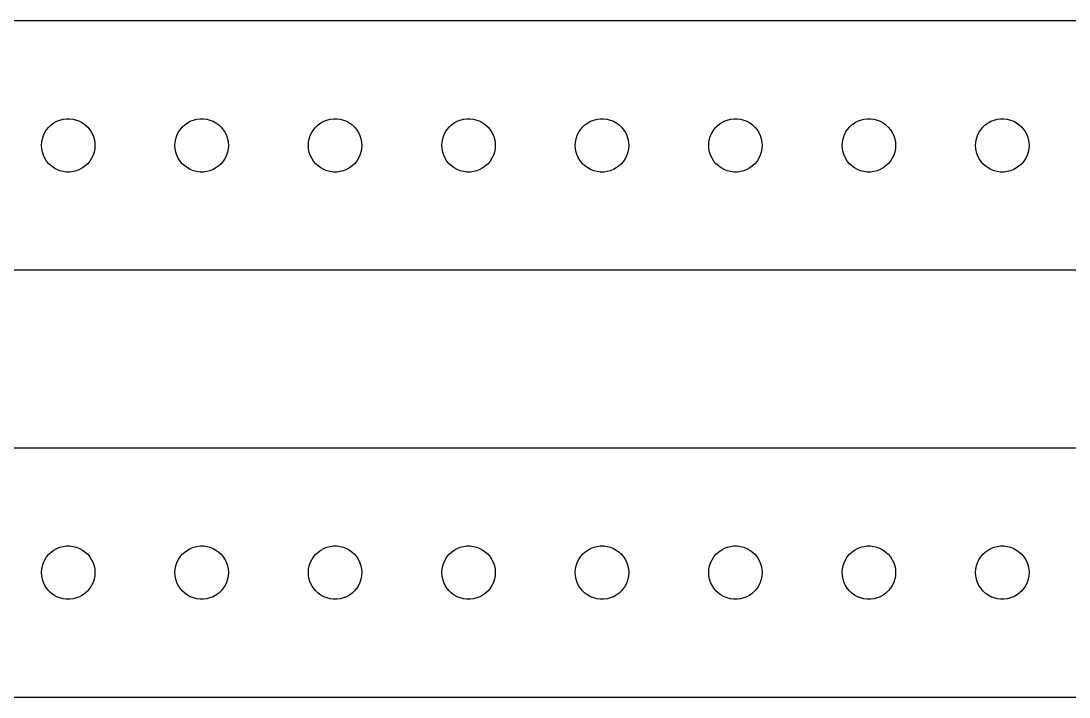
# Model space of a CAD drawing. Header units: metres. Extents: x -240 to 240, y 17 to 55.
# Drawn here: x -182.7 to -123.8, y 17 to 55 of the extents above; entities that cross this region are included whole.
import ezdxf

# ---------------------------------------------------------------- set-up
doc = ezdxf.new("R2010")
doc.units = ezdxf.units.M

msp = doc.modelspace()

# ---------------------------------------------------------------- linework, layer by layer
for p, q in [((234.814, 54.9901), (-234.814, 54.9901)), ((-180.281, 49.4734), (-180.094, 49.497)), ((-180.094, 49.497), (-179.906, 49.497)), ((-179.906, 49.497), (-179.719, 49.4734)), ((-172.781, 49.4734), (-172.594, 49.497)), ((-172.594, 49.497), (-172.406, 49.497)), ((-172.406, 49.497), (-172.219, 49.4734)), ((-165.281, 49.4734), (-165.094, 49.497)), ((-165.094, 49.497), (-164.906, 49.497)), ((-164.906, 49.497), (-164.719, 49.4734)), ((-157.781, 49.4734), (-157.594, 49.497)), ((-157.594, 49.497), (-157.406, 49.497)), ((-157.406, 49.497), (-157.219, 49.4734)), ((-150.281, 49.4734), (-150.094, 49.497)), ((-150.094, 49.497), (-149.906, 49.497)), ((-149.906, 49.497), (-149.719, 49.4734)), ((-142.781, 49.4734), (-142.594, 49.497)), ((-142.594, 49.497), (-142.406, 49.497)), ((-142.406, 49.497), (-142.219, 49.4734)), ((-135.281, 49.4734), (-135.094, 49.497)), ((-135.094, 49.497), (-134.906, 49.497)), ((-134.906, 49.497), (-134.719, 49.4734)), ((-127.781, 49.4734), (-127.594, 49.497)), ((-127.594, 49.497), (-127.406, 49.497)), ((-127.406, 49.497), (-127.219, 49.4734)), ((-181.214, 48.8817), (-181.093, 49.0268)), ((-181.093, 49.0268), (-180.956, 49.1558)), ((-180.956, 49.1558), (-180.804, 49.2665)), ((-180.804, 49.2665), (-180.639, 49.3572)), ((-180.639, 49.3572), (-180.464, 49.4266)), ((-180.464, 49.4266), (-180.281, 49.4734)), ((-179.719, 49.4734), (-179.536, 49.4266)), ((-179.536, 49.4266), (-179.361, 49.3572)), ((-179.361, 49.3572), (-179.196, 49.2665)), ((-179.196, 49.2665), (-179.044, 49.1558)), ((-179.044, 49.1558), (-178.907, 49.0268)), ((-178.907, 49.0268), (-178.786, 48.8817)), ((-173.714, 48.8817), (-173.593, 49.0268)), ((-173.593, 49.0268), (-173.456, 49.1558)), ((-173.456, 49.1558), (-173.304, 49.2665)), ((-173.304, 49.2665), (-173.139, 49.3572)), ((-173.139, 49.3572), (-172.964, 49.4266)), ((-172.964, 49.4266), (-172.781, 49.4734)), ((-172.219, 49.4734), (-172.036, 49.4266)), ((-172.036, 49.4266), (-171.861, 49.3572)), ((-171.861, 49.3572), (-171.696, 49.2665)), ((-171.696, 49.2665), (-171.544, 49.1558)), ((-171.544, 49.1558), (-171.407, 49.0268)), ((-171.407, 49.0268), (-171.286, 48.8817)), ((-166.214, 48.8817), (-166.093, 49.0268)), ((-166.093, 49.0268), (-165.956, 49.1558)), ((-165.956, 49.1558), (-165.804, 49.2665)), ((-165.804, 49.2665), (-165.639, 49.3572)), ((-165.639, 49.3572), (-165.464, 49.4266)), ((-165.464, 49.4266), (-165.281, 49.4734)), ((-164.719, 49.4734), (-164.536, 49.4266)), ((-164.536, 49.4266), (-164.361, 49.3572)), ((-164.361, 49.3572), (-164.196, 49.2665)), ((-164.196, 49.2665), (-164.044, 49.1558)), ((-164.044, 49.1558), (-163.907, 49.0268)), ((-163.907, 49.0268), (-163.786, 48.8817)), ((-158.714, 48.8817), (-158.593, 49.0268)), ((-158.593, 49.0268), (-158.456, 49.1558)), ((-158.456, 49.1558), (-158.304, 49.2665)), ((-158.304, 49.2665), (-158.139, 49.3572)), ((-158.139, 49.3572), (-157.964, 49.4266)), ((-157.964, 49.4266), (-157.781, 49.4734)), ((-157.219, 49.4734), (-157.036, 49.4266)), ((-157.036, 49.4266), (-156.861, 49.3572)), ((-156.861, 49.3572), (-156.696, 49.2665)), ((-156.696, 49.2665), (-156.544, 49.1558)), ((-156.544, 49.1558), (-156.407, 49.0268)), ((-156.407, 49.0268), (-156.286, 48.8817)), ((-151.214, 48.8817), (-151.093, 49.0268)), ((-151.093, 49.0268), (-150.956, 49.1558)), ((-150.956, 49.1558), (-150.804, 49.2665)), ((-150.804, 49.2665), (-150.639, 49.3572)), ((-150.639, 49.3572), (-150.464, 49.4266)), ((-150.464, 49.4266), (-150.281, 49.4734)), ((-149.719, 49.4734), (-149.536, 49.4266)), ((-149.536, 49.4266), (-149.361, 49.3572)), ((-149.361, 49.3572), (-149.196, 49.2665)), ((-149.196, 49.2665), (-149.044, 49.1558)), ((-149.044, 49.1558), (-148.907, 49.0268)), ((-148.907, 49.0268), (-148.786, 48.8817)), ((-143.714, 48.8817), (-143.593, 49.0268)), ((-143.593, 49.0268), (-143.456, 49.1558)), ((-143.456, 49.1558), (-143.304, 49.2665)), ((-143.304, 49.2665), (-143.139, 49.3572)), ((-143.139, 49.3572), (-142.964, 49.4266)), ((-142.964, 49.4266), (-142.781, 49.4734)), ((-142.219, 49.4734), (-142.036, 49.4266)), ((-142.036, 49.4266), (-141.861, 49.3572)), ((-141.861, 49.3572), (-141.696, 49.2665)), ((-141.696, 49.2665), (-141.544, 49.1558)), ((-141.544, 49.1558), (-141.407, 49.0268)), ((-141.407, 49.0268), (-141.286, 48.8817)), ((-136.214, 48.8817), (-136.093, 49.0268)), ((-136.093, 49.0268), (-135.956, 49.1558)), ((-135.956, 49.1558), (-135.804, 49.2665)), ((-135.804, 49.2665), (-135.639, 49.3572)), ((-135.639, 49.3572), (-135.464, 49.4266)), ((-135.464, 49.4266), (-135.281, 49.4734)), ((-134.719, 49.4734), (-134.536, 49.4266)), ((-134.536, 49.4266), (-134.361, 49.3572)), ((-134.361, 49.3572), (-134.196, 49.2665)), ((-134.196, 49.2665), (-134.044, 49.1558)), ((-134.044, 49.1558), (-133.907, 49.0268)), ((-133.907, 49.0268), (-133.786, 48.8817)), ((-128.714, 48.8817), (-128.593, 49.0268)), ((-128.593, 49.0268), (-128.456, 49.1558)), ((-128.456, 49.1558), (-128.304, 49.2665)), ((-128.304, 49.2665), (-128.139, 49.3572)), ((-128.139, 49.3572), (-127.964, 49.4266)), ((-127.964, 49.4266), (-127.781, 49.4734)), ((-127.219, 49.4734), (-127.036, 49.4266)), ((-127.036, 49.4266), (-126.861, 49.3572)), ((-126.861, 49.3572), (-126.696, 49.2665)), ((-126.696, 49.2665), (-126.544, 49.1558)), ((-126.544, 49.1558), (-126.407, 49.0268)), ((-126.407, 49.0268), (-126.286, 48.8817)), ((-181.488, 48.188), (-181.453, 48.373)), ((-181.453, 48.373), (-181.395, 48.5522)), ((-181.395, 48.5522), (-181.314, 48.7226)), ((-181.314, 48.7226), (-181.214, 48.8817)), ((-178.786, 48.8817), (-178.686, 48.7226)), ((-178.686, 48.7226), (-178.605, 48.5522)), ((-178.605, 48.5522), (-178.547, 48.373)), ((-178.547, 48.373), (-178.512, 48.188)), ((-173.988, 48.188), (-173.953, 48.373)), ((-173.953, 48.373), (-173.895, 48.5522)), ((-173.895, 48.5522), (-173.814, 48.7226)), ((-173.814, 48.7226), (-173.714, 48.8817)), ((-171.286, 48.8817), (-171.186, 48.7226)), ((-171.186, 48.7226), (-171.105, 48.5522)), ((-171.105, 48.5522), (-171.047, 48.373)), ((-171.047, 48.373), (-171.012, 48.188)), ((-166.488, 48.188), (-166.453, 48.373)), ((-166.453, 48.373), (-166.395, 48.5522)), ((-166.395, 48.5522), (-166.314, 48.7226)), ((-166.314, 48.7226), (-166.214, 48.8817)), ((-163.786, 48.8817), (-163.686, 48.7226)), ((-163.686, 48.7226), (-163.605, 48.5522)), ((-163.605, 48.5522), (-163.547, 48.373)), ((-163.547, 48.373), (-163.512, 48.188)), ((-158.988, 48.188), (-158.953, 48.373)), ((-158.953, 48.373), (-158.895, 48.5522)), ((-158.895, 48.5522), (-158.814, 48.7226)), ((-158.814, 48.7226), (-158.714, 48.8817)), ((-156.286, 48.8817), (-156.186, 48.7226)), ((-156.186, 48.7226), (-156.105, 48.5522)), ((-156.105, 48.5522), (-156.047, 48.373)), ((-156.047, 48.373), (-156.012, 48.188)), ((-151.488, 48.188), (-151.453, 48.373)), ((-151.453, 48.373), (-151.395, 48.5522)), ((-151.395, 48.5522), (-151.314, 48.7226)), ((-151.314, 48.7226), (-151.214, 48.8817)), ((-148.786, 48.8817), (-148.686, 48.7226)), ((-148.686, 48.7226), (-148.605, 48.5522)), ((-148.605, 48.5522), (-148.547, 48.373)), ((-148.547, 48.373), (-148.512, 48.188)), ((-143.988, 48.188), (-143.953, 48.373)), ((-143.953, 48.373), (-143.895, 48.5522)), ((-143.895, 48.5522), (-143.814, 48.7226)), ((-143.814, 48.7226), (-143.714, 48.8817)), ((-141.286, 48.8817), (-141.186, 48.7226)), ((-141.186, 48.7226), (-141.105, 48.5522)), ((-141.105, 48.5522), (-141.047, 48.373)), ((-141.047, 48.373), (-141.012, 48.188)), ((-136.488, 48.188), (-136.453, 48.373)), ((-136.453, 48.373), (-136.395, 48.5522)), ((-136.395, 48.5522), (-136.314, 48.7226)), ((-136.314, 48.7226), (-136.214, 48.8817)), ((-133.786, 48.8817), (-133.686, 48.7226)), ((-133.686, 48.7226), (-133.605, 48.5522)), ((-133.605, 48.5522), (-133.547, 48.373)), ((-133.547, 48.373), (-133.512, 48.188)), ((-128.988, 48.188), (-128.953, 48.373)), ((-128.953, 48.373), (-128.895, 48.5522)), ((-128.895, 48.5522), (-128.814, 48.7226)), ((-128.814, 48.7226), (-128.714, 48.8817)), ((-126.286, 48.8817), (-126.186, 48.7226)), ((-126.186, 48.7226), (-126.105, 48.5522)), ((-126.105, 48.5522), (-126.047, 48.373)), ((-126.047, 48.373), (-126.012, 48.188)), ((-181.5, 48), (-181.488, 48.188)), ((-181.488, 47.812), (-181.5, 48)), ((-181.453, 47.627), (-181.488, 47.812)), ((-178.512, 47.812), (-178.547, 47.627)), ((-178.512, 48.188), (-178.5, 48)), ((-178.5, 48), (-178.512, 47.812)), ((-174, 48), (-173.988, 48.188)), ((-173.988, 47.812), (-174, 48)), ((-173.953, 47.627), (-173.988, 47.812)), ((-171.012, 47.812), (-171.047, 47.627)), ((-171.012, 48.188), (-171, 48)), ((-171, 48), (-171.012, 47.812)), ((-166.5, 48), (-166.488, 48.188)), ((-166.488, 47.812), (-166.5, 48)), ((-166.453, 47.627), (-166.488, 47.812)), ((-163.512, 47.812), (-163.547, 47.627)), ((-163.512, 48.188), (-163.5, 48)), ((-163.5, 48), (-163.512, 47.812)), ((-159, 48), (-158.988, 48.188)), ((-158.988, 47.812), (-159, 48)), ((-158.953, 47.627), (-158.988, 47.812)), ((-156.012, 47.812), (-156.047, 47.627)), ((-156.012, 48.188), (-156, 48)), ((-156, 48), (-156.012, 47.812)), ((-151.5, 48), (-151.488, 48.188)), ((-151.488, 47.812), (-151.5, 48)), ((-151.453, 47.627), (-151.488, 47.812)), ((-148.512, 47.812), (-148.547, 47.627)), ((-148.512, 48.188), (-148.5, 48)), ((-148.5, 48), (-148.512, 47.812)), ((-144, 48), (-143.988, 48.188)), ((-143.988, 47.812), (-144, 48)), ((-143.953, 47.627), (-143.988, 47.812)), ((-141.012, 47.812), (-141.047, 47.627)), ((-141.012, 48.188), (-141, 48)), ((-141, 48), (-141.012, 47.812)), ((-136.5, 48), (-136.488, 48.188)), ((-136.488, 47.812), (-136.5, 48)), ((-136.453, 47.627), (-136.488, 47.812)), ((-133.512, 47.812), (-133.547, 47.627)), ((-133.512, 48.188), (-133.5, 48)), ((-133.5, 48), (-133.512, 47.812)), ((-129, 48), (-128.988, 48.188)), ((-128.988, 47.812), (-129, 48)), ((-128.953, 47.627), (-128.988, 47.812)), ((-126.012, 47.812), (-126.047, 47.627)), ((-126.012, 48.188), (-126, 48)), ((-126, 48), (-126.012, 47.812)), ((-181.395, 47.4478), (-181.453, 47.627)), ((-181.314, 47.2774), (-181.395, 47.4478)), ((-181.214, 47.1183), (-181.314, 47.2774)), ((-178.686, 47.2774), (-178.786, 47.1183)), ((-178.605, 47.4478), (-178.686, 47.2774)), ((-178.547, 47.627), (-178.605, 47.4478)), ((-173.895, 47.4478), (-173.953, 47.627)), ((-173.814, 47.2774), (-173.895, 47.4478)), ((-173.714, 47.1183), (-173.814, 47.2774)), ((-171.186, 47.2774), (-171.286, 47.1183)), ((-171.105, 47.4478), (-171.186, 47.2774)), ((-171.047, 47.627), (-171.105, 47.4478)), ((-166.395, 47.4478), (-166.453, 47.627)), ((-166.314, 47.2774), (-166.395, 47.4478)), ((-166.214, 47.1183), (-166.314, 47.2774)), ((-163.686, 47.2774), (-163.786, 47.1183)), ((-163.605, 47.4478), (-163.686, 47.2774)), ((-163.547, 47.627), (-163.605, 47.4478)), ((-158.895, 47.4478), (-158.953, 47.627)), ((-158.814, 47.2774), (-158.895, 47.4478)), ((-158.714, 47.1183), (-158.814, 47.2774)), ((-156.186, 47.2774), (-156.286, 47.1183)), ((-156.105, 47.4478), (-156.186, 47.2774)), ((-156.047, 47.627), (-156.105, 47.4478)), ((-151.395, 47.4478), (-151.453, 47.627)), ((-151.314, 47.2774), (-151.395, 47.4478)), ((-151.214, 47.1183), (-151.314, 47.2774)), ((-148.686, 47.2774), (-148.786, 47.1183)), ((-148.605, 47.4478), (-148.686, 47.2774)), ((-148.547, 47.627), (-148.605, 47.4478)), ((-143.895, 47.4478), (-143.953, 47.627)), ((-143.814, 47.2774), (-143.895, 47.4478)), ((-143.714, 47.1183), (-143.814, 47.2774)), ((-141.186, 47.2774), (-141.286, 47.1183)), ((-141.105, 47.4478), (-141.186, 47.2774)), ((-141.047, 47.627), (-141.105, 47.4478)), ((-136.395, 47.4478), (-136.453, 47.627)), ((-136.314, 47.2774), (-136.395, 47.4478)), ((-136.214, 47.1183), (-136.314, 47.2774)), ((-133.686, 47.2774), (-133.786, 47.1183)), ((-133.605, 47.4478), (-133.686, 47.2774)), ((-133.547, 47.627), (-133.605, 47.4478)), ((-128.895, 47.4478), (-128.953, 47.627)), ((-128.814, 47.2774), (-128.895, 47.4478)), ((-128.714, 47.1183), (-128.814, 47.2774)), ((-126.186, 47.2774), (-126.286, 47.1183)), ((-126.105, 47.4478), (-126.186, 47.2774)), ((-126.047, 47.627), (-126.105, 47.4478)), ((-181.093, 46.9732), (-181.214, 47.1183)), ((-180.956, 46.8442), (-181.093, 46.9732)), ((-180.804, 46.7335), (-180.956, 46.8442)), ((-180.639, 46.6428), (-180.804, 46.7335)), ((-180.464, 46.5734), (-180.639, 46.6428)), ((-180.281, 46.5266), (-180.464, 46.5734)), ((-179.536, 46.5734), (-179.719, 46.5266)), ((-179.361, 46.6428), (-179.536, 46.5734)), ((-179.196, 46.7335), (-179.361, 46.6428)), ((-179.044, 46.8442), (-179.196, 46.7335)), ((-178.907, 46.9732), (-179.044, 46.8442)), ((-178.786, 47.1183), (-178.907, 46.9732)), ((-173.593, 46.9732), (-173.714, 47.1183)), ((-173.456, 46.8442), (-173.593, 46.9732)), ((-173.304, 46.7335), (-173.456, 46.8442)), ((-173.139, 46.6428), (-173.304, 46.7335)), ((-172.964, 46.5734), (-173.139, 46.6428)), ((-172.781, 46.5266), (-172.964, 46.5734)), ((-172.036, 46.5734), (-172.219, 46.5266)), ((-171.861, 46.6428), (-172.036, 46.5734)), ((-171.696, 46.7335), (-171.861, 46.6428)), ((-171.544, 46.8442), (-171.696, 46.7335)), ((-171.407, 46.9732), (-171.544, 46.8442)), ((-171.286, 47.1183), (-171.407, 46.9732)), ((-166.093, 46.9732), (-166.214, 47.1183)), ((-165.956, 46.8442), (-166.093, 46.9732)), ((-165.804, 46.7335), (-165.956, 46.8442)), ((-165.639, 46.6428), (-165.804, 46.7335)), ((-165.464, 46.5734), (-165.639, 46.6428)), ((-165.281, 46.5266), (-165.464, 46.5734)), ((-164.536, 46.5734), (-164.719, 46.5266)), ((-164.361, 46.6428), (-164.536, 46.5734)), ((-164.196, 46.7335), (-164.361, 46.6428)), ((-164.044, 46.8442), (-164.196, 46.7335)), ((-163.907, 46.9732), (-164.044, 46.8442)), ((-163.786, 47.1183), (-163.907, 46.9732)), ((-158.593, 46.9732), (-158.714, 47.1183)), ((-158.456, 46.8442), (-158.593, 46.9732)), ((-158.304, 46.7335), (-158.456, 46.8442)), ((-158.139, 46.6428), (-158.304, 46.7335)), ((-157.964, 46.5734), (-158.139, 46.6428)), ((-157.781, 46.5266), (-157.964, 46.5734)), ((-157.036, 46.5734), (-157.219, 46.5266)), ((-156.861, 46.6428), (-157.036, 46.5734)), ((-156.696, 46.7335), (-156.861, 46.6428)), ((-156.544, 46.8442), (-156.696, 46.7335)), ((-156.407, 46.9732), (-156.544, 46.8442)), ((-156.286, 47.1183), (-156.407, 46.9732)), ((-151.093, 46.9732), (-151.214, 47.1183)), ((-150.956, 46.8442), (-151.093, 46.9732)), ((-150.804, 46.7335), (-150.956, 46.8442)), ((-150.639, 46.6428), (-150.804, 46.7335)), ((-150.464, 46.5734), (-150.639, 46.6428)), ((-150.281, 46.5266), (-150.464, 46.5734)), ((-149.536, 46.5734), (-149.719, 46.5266)), ((-149.361, 46.6428), (-149.536, 46.5734)), ((-149.196, 46.7335), (-149.361, 46.6428)), ((-149.044, 46.8442), (-149.196, 46.7335)), ((-148.907, 46.9732), (-149.044, 46.8442)), ((-148.786, 47.1183), (-148.907, 46.9732)), ((-143.593, 46.9732), (-143.714, 47.1183)), ((-143.456, 46.8442), (-143.593, 46.9732)), ((-143.304, 46.7335), (-143.456, 46.8442)), ((-143.139, 46.6428), (-143.304, 46.7335)), ((-142.964, 46.5734), (-143.139, 46.6428)), ((-142.781, 46.5266), (-142.964, 46.5734)), ((-142.036, 46.5734), (-142.219, 46.5266)), ((-141.861, 46.6428), (-142.036, 46.5734)), ((-141.696, 46.7335), (-141.861, 46.6428)), ((-141.544, 46.8442), (-141.696, 46.7335)), ((-141.407, 46.9732), (-141.544, 46.8442)), ((-141.286, 47.1183), (-141.407, 46.9732)), ((-136.093, 46.9732), (-136.214, 47.1183)), ((-135.956, 46.8442), (-136.093, 46.9732)), ((-135.804, 46.7335), (-135.956, 46.8442)), ((-135.639, 46.6428), (-135.804, 46.7335)), ((-135.464, 46.5734), (-135.639, 46.6428)), ((-135.281, 46.5266), (-135.464, 46.5734)), ((-134.536, 46.5734), (-134.719, 46.5266)), ((-134.361, 46.6428), (-134.536, 46.5734)), ((-134.196, 46.7335), (-134.361, 46.6428)), ((-134.044, 46.8442), (-134.196, 46.7335)), ((-133.907, 46.9732), (-134.044, 46.8442)), ((-133.786, 47.1183), (-133.907, 46.9732)), ((-128.593, 46.9732), (-128.714, 47.1183)), ((-128.456, 46.8442), (-128.593, 46.9732)), ((-128.304, 46.7335), (-128.456, 46.8442)), ((-128.139, 46.6428), (-128.304, 46.7335)), ((-127.964, 46.5734), (-128.139, 46.6428)), ((-127.781, 46.5266), (-127.964, 46.5734)), ((-127.036, 46.5734), (-127.219, 46.5266)), ((-126.861, 46.6428), (-127.036, 46.5734)), ((-126.696, 46.7335), (-126.861, 46.6428)), ((-126.544, 46.8442), (-126.696, 46.7335)), ((-126.407, 46.9732), (-126.544, 46.8442)), ((-126.286, 47.1183), (-126.407, 46.9732)), ((-180.094, 46.503), (-180.281, 46.5266)), ((-179.906, 46.503), (-180.094, 46.503)), ((-179.719, 46.5266), (-179.906, 46.503)), ((-172.594, 46.503), (-172.781, 46.5266)), ((-172.406, 46.503), (-172.594, 46.503)), ((-172.219, 46.5266), (-172.406, 46.503)), ((-165.094, 46.503), (-165.281, 46.5266)), ((-164.906, 46.503), (-165.094, 46.503)), ((-164.719, 46.5266), (-164.906, 46.503)), ((-157.594, 46.503), (-157.781, 46.5266)), ((-157.406, 46.503), (-157.594, 46.503)), ((-157.219, 46.5266), (-157.406, 46.503)), ((-150.094, 46.503), (-150.281, 46.5266)), ((-149.906, 46.503), (-150.094, 46.503)), ((-149.719, 46.5266), (-149.906, 46.503)), ((-142.594, 46.503), (-142.781, 46.5266)), ((-142.406, 46.503), (-142.594, 46.503)), ((-142.219, 46.5266), (-142.406, 46.503)), ((-135.094, 46.503), (-135.281, 46.5266)), ((-134.906, 46.503), (-135.094, 46.503)), ((-134.719, 46.5266), (-134.906, 46.503)), ((-127.594, 46.503), (-127.781, 46.5266)), ((-127.406, 46.503), (-127.594, 46.503)), ((-127.219, 46.5266), (-127.406, 46.503)), ((-234.814, 41.0099), (234.814, 41.0099)), ((234.814, 30.9901), (-234.814, 30.9901)), ((-180.804, 25.2665), (-180.639, 25.3572)), ((-180.639, 25.3572), (-180.464, 25.4266)), ((-180.464, 25.4266), (-180.281, 25.4734)), ((-180.281, 25.4734), (-180.094, 25.497)), ((-180.094, 25.497), (-179.906, 25.497)), ((-179.906, 25.497), (-179.719, 25.4734)), ((-179.719, 25.4734), (-179.536, 25.4266)), ((-179.536, 25.4266), (-179.361, 25.3572)), ((-179.361, 25.3572), (-179.196, 25.2665)), ((-173.304, 25.2665), (-173.139, 25.3572)), ((-173.139, 25.3572), (-172.964, 25.4266)), ((-172.964, 25.4266), (-172.781, 25.4734)), ((-172.781, 25.4734), (-172.594, 25.497)), ((-172.594, 25.497), (-172.406, 25.497)), ((-172.406, 25.497), (-172.219, 25.4734)), ((-172.219, 25.4734), (-172.036, 25.4266)), ((-172.036, 25.4266), (-171.861, 25.3572)), ((-171.861, 25.3572), (-171.696, 25.2665)), ((-165.804, 25.2665), (-165.639, 25.3572)), ((-165.639, 25.3572), (-165.464, 25.4266)), ((-165.464, 25.4266), (-165.281, 25.4734)), ((-165.281, 25.4734), (-165.094, 25.497)), ((-165.094, 25.497), (-164.906, 25.497)), ((-164.906, 25.497), (-164.719, 25.4734)), ((-164.719, 25.4734), (-164.536, 25.4266)), ((-164.536, 25.4266), (-164.361, 25.3572)), ((-164.361, 25.3572), (-164.196, 25.2665)), ((-158.304, 25.2665), (-158.139, 25.3572)), ((-158.139, 25.3572), (-157.964, 25.4266)), ((-157.964, 25.4266), (-157.781, 25.4734)), ((-157.781, 25.4734), (-157.594, 25.497)), ((-157.594, 25.497), (-157.406, 25.497)), ((-157.406, 25.497), (-157.219, 25.4734)), ((-157.219, 25.4734), (-157.036, 25.4266)), ((-157.036, 25.4266), (-156.861, 25.3572)), ((-156.861, 25.3572), (-156.696, 25.2665)), ((-150.804, 25.2665), (-150.639, 25.3572)), ((-150.639, 25.3572), (-150.464, 25.4266)), ((-150.464, 25.4266), (-150.281, 25.4734)), ((-150.281, 25.4734), (-150.094, 25.497)), ((-150.094, 25.497), (-149.906, 25.497)), ((-149.906, 25.497), (-149.719, 25.4734)), ((-149.719, 25.4734), (-149.536, 25.4266)), ((-149.536, 25.4266), (-149.361, 25.3572)), ((-149.361, 25.3572), (-149.196, 25.2665)), ((-143.304, 25.2665), (-143.139, 25.3572)), ((-143.139, 25.3572), (-142.964, 25.4266)), ((-142.964, 25.4266), (-142.781, 25.4734)), ((-142.781, 25.4734), (-142.594, 25.497)), ((-142.594, 25.497), (-142.406, 25.497)), ((-142.406, 25.497), (-142.219, 25.4734)), ((-142.219, 25.4734), (-142.036, 25.4266)), ((-142.036, 25.4266), (-141.861, 25.3572)), ((-141.861, 25.3572), (-141.696, 25.2665)), ((-135.804, 25.2665), (-135.639, 25.3572)), ((-135.639, 25.3572), (-135.464, 25.4266)), ((-135.464, 25.4266), (-135.281, 25.4734)), ((-135.281, 25.4734), (-135.094, 25.497)), ((-135.094, 25.497), (-134.906, 25.497)), ((-134.906, 25.497), (-134.719, 25.4734)), ((-134.719, 25.4734), (-134.536, 25.4266)), ((-134.536, 25.4266), (-134.361, 25.3572)), ((-134.361, 25.3572), (-134.196, 25.2665)), ((-128.304, 25.2665), (-128.139, 25.3572)), ((-128.139, 25.3572), (-127.964, 25.4266)), ((-127.964, 25.4266), (-127.781, 25.4734)), ((-127.781, 25.4734), (-127.594, 25.497)), ((-127.594, 25.497), (-127.406, 25.497)), ((-127.406, 25.497), (-127.219, 25.4734)), ((-127.219, 25.4734), (-127.036, 25.4266)), ((-127.036, 25.4266), (-126.861, 25.3572)), ((-126.861, 25.3572), (-126.696, 25.2665)), ((-181.314, 24.7226), (-181.214, 24.8817)), ((-181.214, 24.8817), (-181.093, 25.0268)), ((-181.093, 25.0268), (-180.956, 25.1558)), ((-180.956, 25.1558), (-180.804, 25.2665)), ((-179.196, 25.2665), (-179.044, 25.1558)), ((-179.044, 25.1558), (-178.907, 25.0268)), ((-178.907, 25.0268), (-178.786, 24.8817)), ((-178.786, 24.8817), (-178.686, 24.7226)), ((-173.814, 24.7226), (-173.714, 24.8817)), ((-173.714, 24.8817), (-173.593, 25.0268)), ((-173.593, 25.0268), (-173.456, 25.1558)), ((-173.456, 25.1558), (-173.304, 25.2665)), ((-171.696, 25.2665), (-171.544, 25.1558)), ((-171.544, 25.1558), (-171.407, 25.0268)), ((-171.407, 25.0268), (-171.286, 24.8817)), ((-171.286, 24.8817), (-171.186, 24.7226)), ((-166.314, 24.7226), (-166.214, 24.8817)), ((-166.214, 24.8817), (-166.093, 25.0268)), ((-166.093, 25.0268), (-165.956, 25.1558)), ((-165.956, 25.1558), (-165.804, 25.2665)), ((-164.196, 25.2665), (-164.044, 25.1558)), ((-164.044, 25.1558), (-163.907, 25.0268)), ((-163.907, 25.0268), (-163.786, 24.8817)), ((-163.786, 24.8817), (-163.686, 24.7226)), ((-158.814, 24.7226), (-158.714, 24.8817)), ((-158.714, 24.8817), (-158.593, 25.0268)), ((-158.593, 25.0268), (-158.456, 25.1558)), ((-158.456, 25.1558), (-158.304, 25.2665)), ((-156.696, 25.2665), (-156.544, 25.1558)), ((-156.544, 25.1558), (-156.407, 25.0268)), ((-156.407, 25.0268), (-156.286, 24.8817)), ((-156.286, 24.8817), (-156.186, 24.7226)), ((-151.314, 24.7226), (-151.214, 24.8817)), ((-151.214, 24.8817), (-151.093, 25.0268)), ((-151.093, 25.0268), (-150.956, 25.1558)), ((-150.956, 25.1558), (-150.804, 25.2665)), ((-149.196, 25.2665), (-149.044, 25.1558)), ((-149.044, 25.1558), (-148.907, 25.0268)), ((-148.907, 25.0268), (-148.786, 24.8817)), ((-148.786, 24.8817), (-148.686, 24.7226)), ((-143.814, 24.7226), (-143.714, 24.8817)), ((-143.714, 24.8817), (-143.593, 25.0268)), ((-143.593, 25.0268), (-143.456, 25.1558)), ((-143.456, 25.1558), (-143.304, 25.2665)), ((-141.696, 25.2665), (-141.544, 25.1558)), ((-141.544, 25.1558), (-141.407, 25.0268)), ((-141.407, 25.0268), (-141.286, 24.8817)), ((-141.286, 24.8817), (-141.186, 24.7226)), ((-136.314, 24.7226), (-136.214, 24.8817)), ((-136.214, 24.8817), (-136.093, 25.0268)), ((-136.093, 25.0268), (-135.956, 25.1558)), ((-135.956, 25.1558), (-135.804, 25.2665)), ((-134.196, 25.2665), (-134.044, 25.1558)), ((-134.044, 25.1558), (-133.907, 25.0268)), ((-133.907, 25.0268), (-133.786, 24.8817)), ((-133.786, 24.8817), (-133.686, 24.7226)), ((-128.814, 24.7226), (-128.714, 24.8817)), ((-128.714, 24.8817), (-128.593, 25.0268)), ((-128.593, 25.0268), (-128.456, 25.1558)), ((-128.456, 25.1558), (-128.304, 25.2665)), ((-126.696, 25.2665), (-126.544, 25.1558)), ((-126.544, 25.1558), (-126.407, 25.0268)), ((-126.407, 25.0268), (-126.286, 24.8817)), ((-126.286, 24.8817), (-126.186, 24.7226)), ((-181.5, 24), (-181.488, 24.188)), ((-181.488, 24.188), (-181.453, 24.373)), ((-181.453, 24.373), (-181.395, 24.5522)), ((-181.395, 24.5522), (-181.314, 24.7226)), ((-178.686, 24.7226), (-178.605, 24.5522)), ((-178.605, 24.5522), (-178.547, 24.373)), ((-178.547, 24.373), (-178.512, 24.188)), ((-178.512, 24.188), (-178.5, 24)), ((-174, 24), (-173.988, 24.188)), ((-173.988, 24.188), (-173.953, 24.373)), ((-173.953, 24.373), (-173.895, 24.5522)), ((-173.895, 24.5522), (-173.814, 24.7226)), ((-171.186, 24.7226), (-171.105, 24.5522)), ((-171.105, 24.5522), (-171.047, 24.373)), ((-171.047, 24.373), (-171.012, 24.188)), ((-171.012, 24.188), (-171, 24)), ((-166.5, 24), (-166.488, 24.188)), ((-166.488, 24.188), (-166.453, 24.373)), ((-166.453, 24.373), (-166.395, 24.5522)), ((-166.395, 24.5522), (-166.314, 24.7226)), ((-163.686, 24.7226), (-163.605, 24.5522)), ((-163.605, 24.5522), (-163.547, 24.373)), ((-163.547, 24.373), (-163.512, 24.188)), ((-163.512, 24.188), (-163.5, 24)), ((-159, 24), (-158.988, 24.188)), ((-158.988, 24.188), (-158.953, 24.373)), ((-158.953, 24.373), (-158.895, 24.5522)), ((-158.895, 24.5522), (-158.814, 24.7226)), ((-156.186, 24.7226), (-156.105, 24.5522)), ((-156.105, 24.5522), (-156.047, 24.373)), ((-156.047, 24.373), (-156.012, 24.188)), ((-156.012, 24.188), (-156, 24)), ((-151.5, 24), (-151.488, 24.188)), ((-151.488, 24.188), (-151.453, 24.373)), ((-151.453, 24.373), (-151.395, 24.5522)), ((-151.395, 24.5522), (-151.314, 24.7226)), ((-148.686, 24.7226), (-148.605, 24.5522)), ((-148.605, 24.5522), (-148.547, 24.373)), ((-148.547, 24.373), (-148.512, 24.188)), ((-148.512, 24.188), (-148.5, 24)), ((-144, 24), (-143.988, 24.188)), ((-143.988, 24.188), (-143.953, 24.373)), ((-143.953, 24.373), (-143.895, 24.5522)), ((-143.895, 24.5522), (-143.814, 24.7226)), ((-141.186, 24.7226), (-141.105, 24.5522)), ((-141.105, 24.5522), (-141.047, 24.373)), ((-141.047, 24.373), (-141.012, 24.188)), ((-141.012, 24.188), (-141, 24)), ((-136.5, 24), (-136.488, 24.188)), ((-136.488, 24.188), (-136.453, 24.373)), ((-136.453, 24.373), (-136.395, 24.5522)), ((-136.395, 24.5522), (-136.314, 24.7226)), ((-133.686, 24.7226), (-133.605, 24.5522)), ((-133.605, 24.5522), (-133.547, 24.373)), ((-133.547, 24.373), (-133.512, 24.188)), ((-133.512, 24.188), (-133.5, 24)), ((-129, 24), (-128.988, 24.188)), ((-128.988, 24.188), (-128.953, 24.373)), ((-128.953, 24.373), (-128.895, 24.5522)), ((-128.895, 24.5522), (-128.814, 24.7226)), ((-126.186, 24.7226), (-126.105, 24.5522)), ((-126.105, 24.5522), (-126.047, 24.373)), ((-126.047, 24.373), (-126.012, 24.188)), ((-126.012, 24.188), (-126, 24)), ((-181.488, 23.812), (-181.5, 24)), ((-181.453, 23.627), (-181.488, 23.812)), ((-181.395, 23.4478), (-181.453, 23.627)), ((-178.547, 23.627), (-178.605, 23.4478)), ((-178.512, 23.812), (-178.547, 23.627)), ((-178.5, 24), (-178.512, 23.812)), ((-173.988, 23.812), (-174, 24)), ((-173.953, 23.627), (-173.988, 23.812)), ((-173.895, 23.4478), (-173.953, 23.627)), ((-171.047, 23.627), (-171.105, 23.4478)), ((-171.012, 23.812), (-171.047, 23.627)), ((-171, 24), (-171.012, 23.812)), ((-166.488, 23.812), (-166.5, 24)), ((-166.453, 23.627), (-166.488, 23.812)), ((-166.395, 23.4478), (-166.453, 23.627)), ((-163.547, 23.627), (-163.605, 23.4478)), ((-163.512, 23.812), (-163.547, 23.627)), ((-163.5, 24), (-163.512, 23.812)), ((-158.988, 23.812), (-159, 24)), ((-158.953, 23.627), (-158.988, 23.812)), ((-158.895, 23.4478), (-158.953, 23.627)), ((-156.047, 23.627), (-156.105, 23.4478)), ((-156.012, 23.812), (-156.047, 23.627)), ((-156, 24), (-156.012, 23.812)), ((-151.488, 23.812), (-151.5, 24)), ((-151.453, 23.627), (-151.488, 23.812)), ((-151.395, 23.4478), (-151.453, 23.627)), ((-148.547, 23.627), (-148.605, 23.4478)), ((-148.512, 23.812), (-148.547, 23.627)), ((-148.5, 24), (-148.512, 23.812)), ((-143.988, 23.812), (-144, 24)), ((-143.953, 23.627), (-143.988, 23.812)), ((-143.895, 23.4478), (-143.953, 23.627)), ((-141.047, 23.627), (-141.105, 23.4478)), ((-141.012, 23.812), (-141.047, 23.627)), ((-141, 24), (-141.012, 23.812)), ((-136.488, 23.812), (-136.5, 24)), ((-136.453, 23.627), (-136.488, 23.812)), ((-136.395, 23.4478), (-136.453, 23.627)), ((-133.547, 23.627), (-133.605, 23.4478)), ((-133.512, 23.812), (-133.547, 23.627)), ((-133.5, 24), (-133.512, 23.812)), ((-128.988, 23.812), (-129, 24)), ((-128.953, 23.627), (-128.988, 23.812)), ((-128.895, 23.4478), (-128.953, 23.627)), ((-126.047, 23.627), (-126.105, 23.4478)), ((-126.012, 23.812), (-126.047, 23.627)), ((-126, 24), (-126.012, 23.812)), ((-181.314, 23.2774), (-181.395, 23.4478)), ((-181.214, 23.1183), (-181.314, 23.2774)), ((-181.093, 22.9732), (-181.214, 23.1183)), ((-178.786, 23.1183), (-178.907, 22.9732)), ((-178.686, 23.2774), (-178.786, 23.1183)), ((-178.605, 23.4478), (-178.686, 23.2774)), ((-173.814, 23.2774), (-173.895, 23.4478)), ((-173.714, 23.1183), (-173.814, 23.2774)), ((-173.593, 22.9732), (-173.714, 23.1183)), ((-171.286, 23.1183), (-171.407, 22.9732)), ((-171.186, 23.2774), (-171.286, 23.1183)), ((-171.105, 23.4478), (-171.186, 23.2774)), ((-166.314, 23.2774), (-166.395, 23.4478)), ((-166.214, 23.1183), (-166.314, 23.2774)), ((-166.093, 22.9732), (-166.214, 23.1183)), ((-163.786, 23.1183), (-163.907, 22.9732)), ((-163.686, 23.2774), (-163.786, 23.1183)), ((-163.605, 23.4478), (-163.686, 23.2774)), ((-158.814, 23.2774), (-158.895, 23.4478)), ((-158.714, 23.1183), (-158.814, 23.2774)), ((-158.593, 22.9732), (-158.714, 23.1183)), ((-156.286, 23.1183), (-156.407, 22.9732)), ((-156.186, 23.2774), (-156.286, 23.1183)), ((-156.105, 23.4478), (-156.186, 23.2774)), ((-151.314, 23.2774), (-151.395, 23.4478)), ((-151.214, 23.1183), (-151.314, 23.2774)), ((-151.093, 22.9732), (-151.214, 23.1183)), ((-148.786, 23.1183), (-148.907, 22.9732)), ((-148.686, 23.2774), (-148.786, 23.1183)), ((-148.605, 23.4478), (-148.686, 23.2774)), ((-143.814, 23.2774), (-143.895, 23.4478)), ((-143.714, 23.1183), (-143.814, 23.2774)), ((-143.593, 22.9732), (-143.714, 23.1183)), ((-141.286, 23.1183), (-141.407, 22.9732)), ((-141.186, 23.2774), (-141.286, 23.1183)), ((-141.105, 23.4478), (-141.186, 23.2774)), ((-136.314, 23.2774), (-136.395, 23.4478)), ((-136.214, 23.1183), (-136.314, 23.2774)), ((-136.093, 22.9732), (-136.214, 23.1183)), ((-133.786, 23.1183), (-133.907, 22.9732)), ((-133.686, 23.2774), (-133.786, 23.1183)), ((-133.605, 23.4478), (-133.686, 23.2774)), ((-128.814, 23.2774), (-128.895, 23.4478)), ((-128.714, 23.1183), (-128.814, 23.2774)), ((-128.593, 22.9732), (-128.714, 23.1183)), ((-126.286, 23.1183), (-126.407, 22.9732)), ((-126.186, 23.2774), (-126.286, 23.1183)), ((-126.105, 23.4478), (-126.186, 23.2774)), ((-180.956, 22.8442), (-181.093, 22.9732)), ((-180.804, 22.7335), (-180.956, 22.8442)), ((-180.639, 22.6428), (-180.804, 22.7335)), ((-180.464, 22.5734), (-180.639, 22.6428)), ((-180.281, 22.5266), (-180.464, 22.5734)), ((-180.094, 22.503), (-180.281, 22.5266)), ((-179.906, 22.503), (-180.094, 22.503)), ((-179.719, 22.5266), (-179.906, 22.503)), ((-179.536, 22.5734), (-179.719, 22.5266)), ((-179.361, 22.6428), (-179.536, 22.5734)), ((-179.196, 22.7335), (-179.361, 22.6428)), ((-179.044, 22.8442), (-179.196, 22.7335)), ((-178.907, 22.9732), (-179.044, 22.8442)), ((-173.456, 22.8442), (-173.593, 22.9732)), ((-173.304, 22.7335), (-173.456, 22.8442)), ((-173.139, 22.6428), (-173.304, 22.7335)), ((-172.964, 22.5734), (-173.139, 22.6428)), ((-172.781, 22.5266), (-172.964, 22.5734)), ((-172.594, 22.503), (-172.781, 22.5266)), ((-172.406, 22.503), (-172.594, 22.503)), ((-172.219, 22.5266), (-172.406, 22.503)), ((-172.036, 22.5734), (-172.219, 22.5266)), ((-171.861, 22.6428), (-172.036, 22.5734)), ((-171.696, 22.7335), (-171.861, 22.6428)), ((-171.544, 22.8442), (-171.696, 22.7335)), ((-171.407, 22.9732), (-171.544, 22.8442)), ((-165.956, 22.8442), (-166.093, 22.9732)), ((-165.804, 22.7335), (-165.956, 22.8442)), ((-165.639, 22.6428), (-165.804, 22.7335)), ((-165.464, 22.5734), (-165.639, 22.6428)), ((-165.281, 22.5266), (-165.464, 22.5734)), ((-165.094, 22.503), (-165.281, 22.5266)), ((-164.906, 22.503), (-165.094, 22.503)), ((-164.719, 22.5266), (-164.906, 22.503)), ((-164.536, 22.5734), (-164.719, 22.5266)), ((-164.361, 22.6428), (-164.536, 22.5734)), ((-164.196, 22.7335), (-164.361, 22.6428)), ((-164.044, 22.8442), (-164.196, 22.7335)), ((-163.907, 22.9732), (-164.044, 22.8442)), ((-158.456, 22.8442), (-158.593, 22.9732)), ((-158.304, 22.7335), (-158.456, 22.8442)), ((-158.139, 22.6428), (-158.304, 22.7335)), ((-157.964, 22.5734), (-158.139, 22.6428)), ((-157.781, 22.5266), (-157.964, 22.5734)), ((-157.594, 22.503), (-157.781, 22.5266)), ((-157.406, 22.503), (-157.594, 22.503)), ((-157.219, 22.5266), (-157.406, 22.503)), ((-157.036, 22.5734), (-157.219, 22.5266)), ((-156.861, 22.6428), (-157.036, 22.5734)), ((-156.696, 22.7335), (-156.861, 22.6428)), ((-156.544, 22.8442), (-156.696, 22.7335)), ((-156.407, 22.9732), (-156.544, 22.8442)), ((-150.956, 22.8442), (-151.093, 22.9732)), ((-150.804, 22.7335), (-150.956, 22.8442)), ((-150.639, 22.6428), (-150.804, 22.7335)), ((-150.464, 22.5734), (-150.639, 22.6428)), ((-150.281, 22.5266), (-150.464, 22.5734)), ((-150.094, 22.503), (-150.281, 22.5266)), ((-149.906, 22.503), (-150.094, 22.503)), ((-149.719, 22.5266), (-149.906, 22.503)), ((-149.536, 22.5734), (-149.719, 22.5266)), ((-149.361, 22.6428), (-149.536, 22.5734)), ((-149.196, 22.7335), (-149.361, 22.6428)), ((-149.044, 22.8442), (-149.196, 22.7335)), ((-148.907, 22.9732), (-149.044, 22.8442)), ((-143.456, 22.8442), (-143.593, 22.9732)), ((-143.304, 22.7335), (-143.456, 22.8442)), ((-143.139, 22.6428), (-143.304, 22.7335)), ((-142.964, 22.5734), (-143.139, 22.6428)), ((-142.781, 22.5266), (-142.964, 22.5734)), ((-142.594, 22.503), (-142.781, 22.5266)), ((-142.406, 22.503), (-142.594, 22.503)), ((-142.219, 22.5266), (-142.406, 22.503)), ((-142.036, 22.5734), (-142.219, 22.5266)), ((-141.861, 22.6428), (-142.036, 22.5734)), ((-141.696, 22.7335), (-141.861, 22.6428)), ((-141.544, 22.8442), (-141.696, 22.7335)), ((-141.407, 22.9732), (-141.544, 22.8442)), ((-135.956, 22.8442), (-136.093, 22.9732)), ((-135.804, 22.7335), (-135.956, 22.8442)), ((-135.639, 22.6428), (-135.804, 22.7335)), ((-135.464, 22.5734), (-135.639, 22.6428)), ((-135.281, 22.5266), (-135.464, 22.5734)), ((-135.094, 22.503), (-135.281, 22.5266)), ((-134.906, 22.503), (-135.094, 22.503)), ((-134.719, 22.5266), (-134.906, 22.503)), ((-134.536, 22.5734), (-134.719, 22.5266)), ((-134.361, 22.6428), (-134.536, 22.5734)), ((-134.196, 22.7335), (-134.361, 22.6428)), ((-134.044, 22.8442), (-134.196, 22.7335)), ((-133.907, 22.9732), (-134.044, 22.8442)), ((-128.456, 22.8442), (-128.593, 22.9732)), ((-128.304, 22.7335), (-128.456, 22.8442)), ((-128.139, 22.6428), (-128.304, 22.7335)), ((-127.964, 22.5734), (-128.139, 22.6428)), ((-127.781, 22.5266), (-127.964, 22.5734)), ((-127.594, 22.503), (-127.781, 22.5266)), ((-127.406, 22.503), (-127.594, 22.503)), ((-127.219, 22.5266), (-127.406, 22.503)), ((-127.036, 22.5734), (-127.219, 22.5266)), ((-126.861, 22.6428), (-127.036, 22.5734)), ((-126.696, 22.7335), (-126.861, 22.6428)), ((-126.544, 22.8442), (-126.696, 22.7335)), ((-126.407, 22.9732), (-126.544, 22.8442)), ((-234.814, 17.0099), (234.814, 17.0099))]:
    msp.add_line(p, q)

doc.saveas('drawing.dxf')
